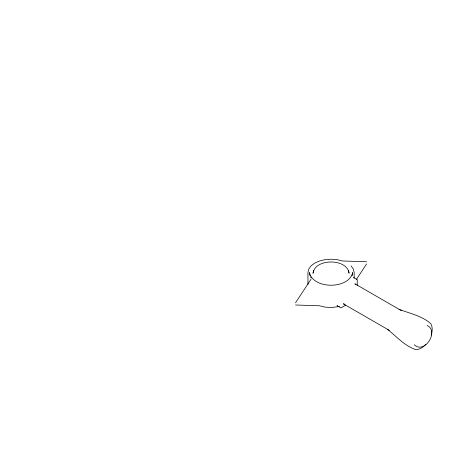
<?xml version="1.0" encoding="UTF-8"?>
<svg xmlns="http://www.w3.org/2000/svg" width="455" height="455" viewBox="0 0 455 455"><rect width="100%" height="100%" fill="white"/><g stroke="black" fill="none" stroke-linecap="round" stroke-linejoin="round"><path stroke-width="0.68" d="M352.107 275.838L352.693 272.539C348.871 289.448 313.228 289.448 309.406 272.539L309.997 275.838M431.147 335.09C432.409 331.422 432.836 327.117 430.783 323.653C421.91 315.77 409.796 313.512 399.041 309.292M295.534 302.774L311.038 279.211M356.492 279.302L366.565 263.985M313.791 270.338L313.023 273.25C314.849 258.23 347.256 258.23 349.076 273.25L348.462 270.554M425.88 344.208C423.338 347.142 419.817 349.662 415.79 349.616C404.529 345.868 396.515 336.512 387.484 329.306M345.561 305.237L340.892 307.933L337.03 305.703L337.513 305.589M339.424 306.539L331.052 307.563L325.069 307.108L319.495 305.777L295.534 304.998M366.565 261.767L342.604 260.988L337.03 259.651L331.052 259.196L325.069 259.651L319.495 260.988L314.712 263.104L311.038 265.868L308.729 269.087L307.944 272.539L307.944 284.432M344.975 304.31L343.286 303.786L389.315 330.364M353.376 277.402L357.232 279.626L357.232 285.695M401.475 310.697L354.837 283.772L355.702 284.574M427.052 325.467C439.433 330.916 424.669 354.661 414.283 344.776M351.067 265.868L353.376 269.087L354.161 272.539L354.161 278.136M310.503 276.987L311.226 277.988"/></g></svg>
